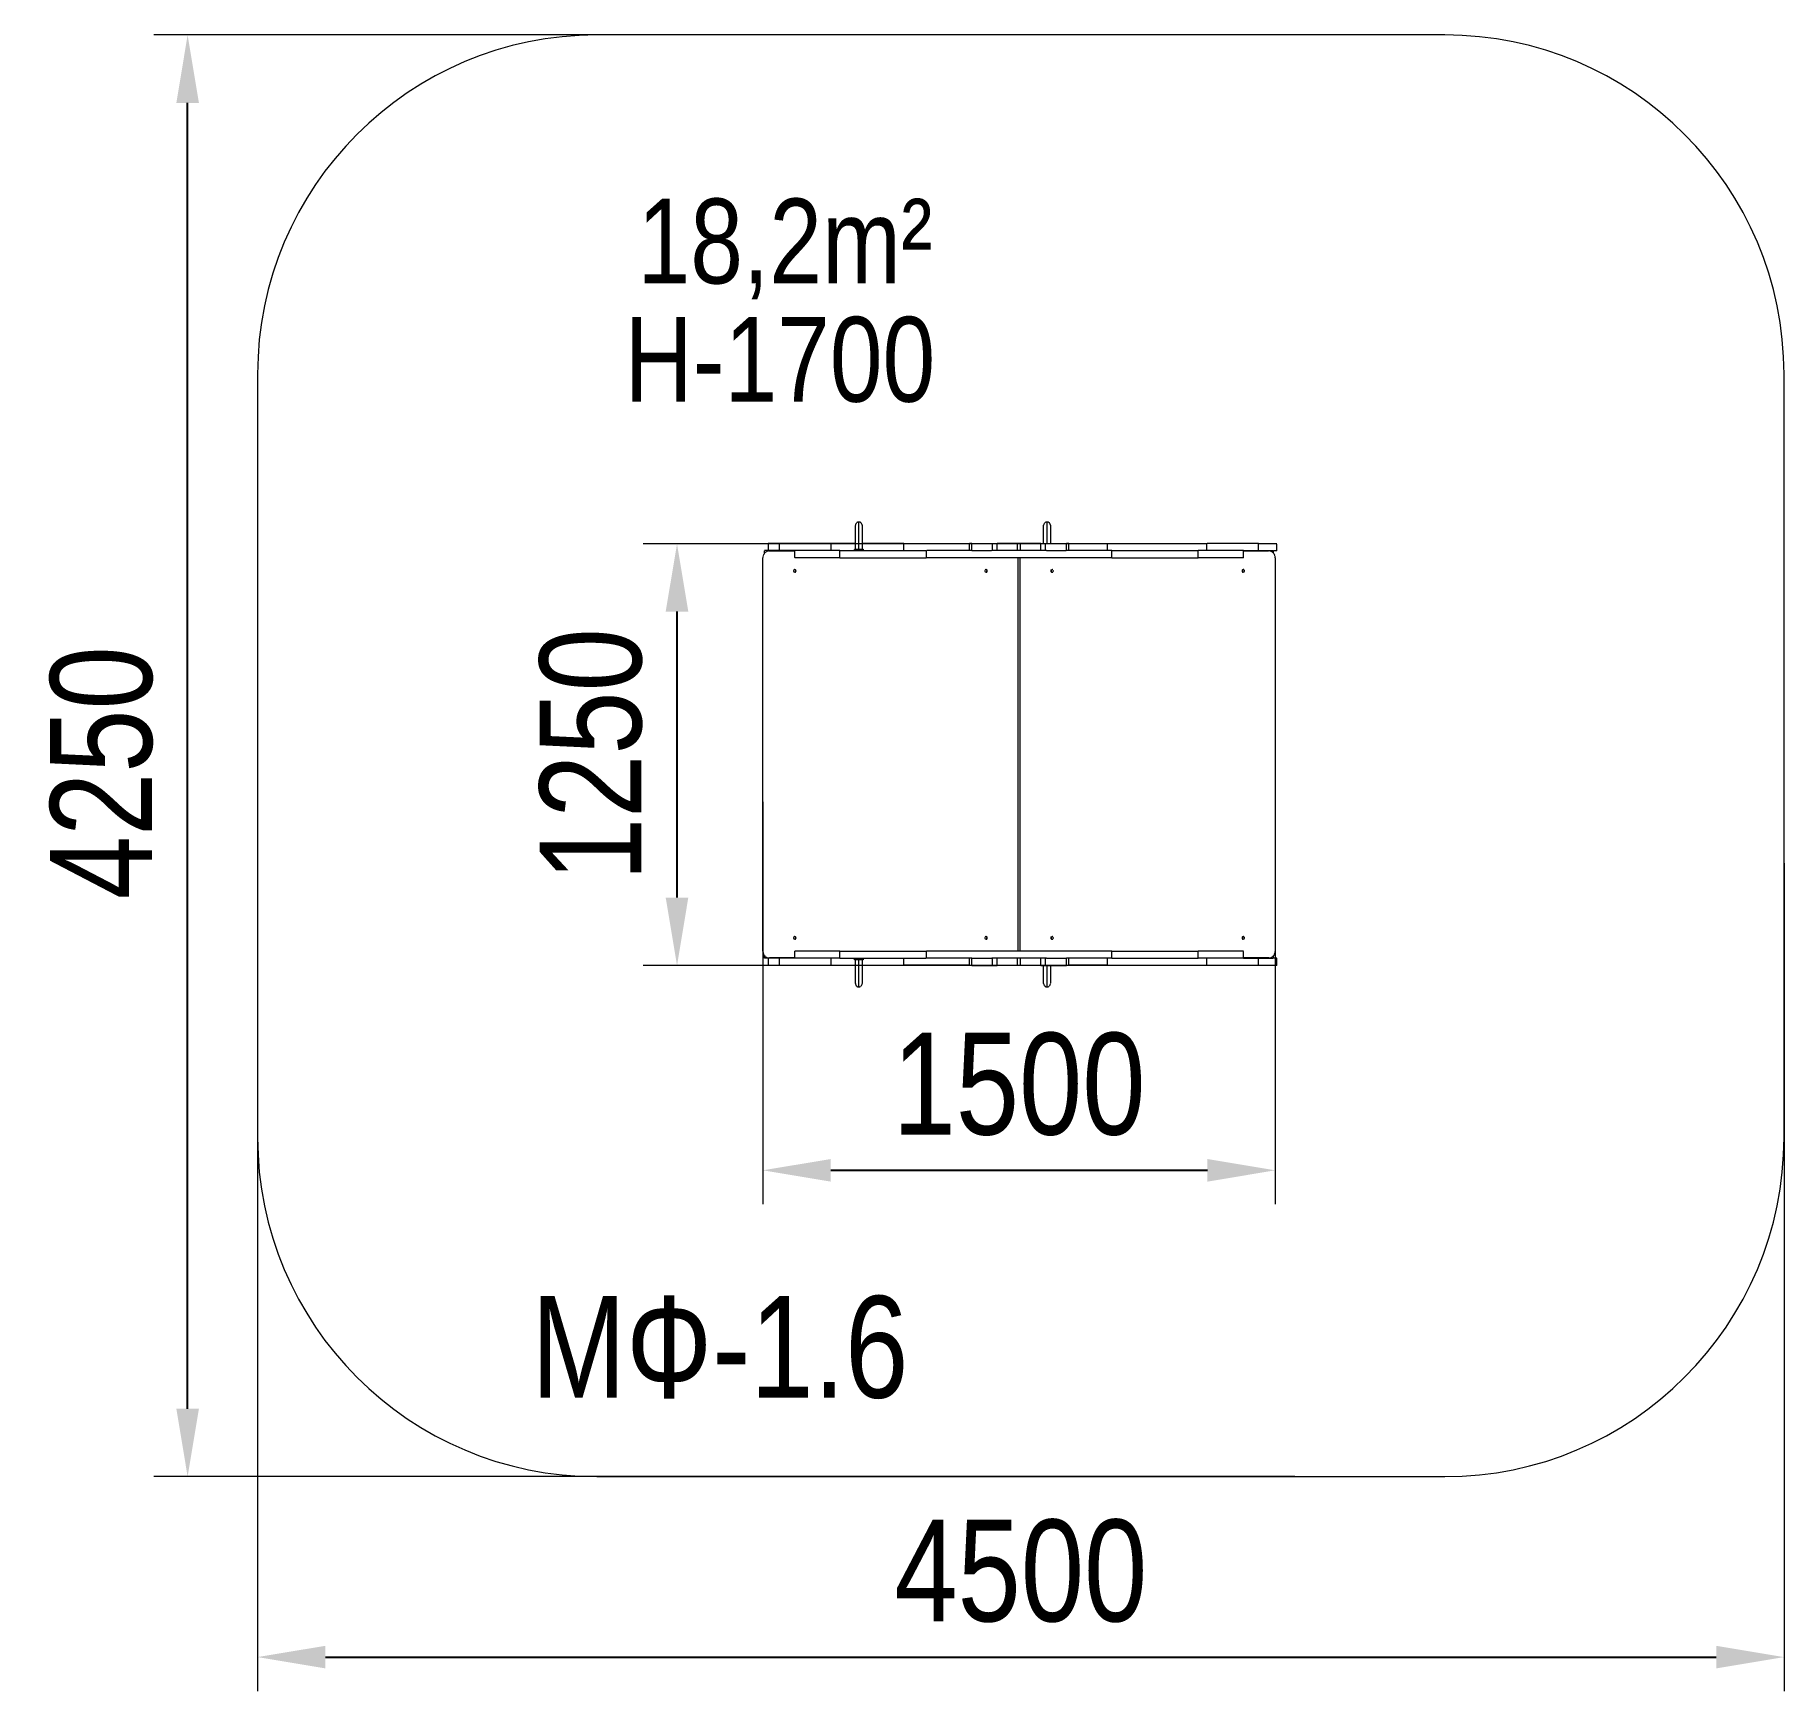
# Model space of a CAD drawing. Header units: millimetres. Extents: x -2494 to 2662, y -2603 to 2279.
import ezdxf

# ---------------------------------------------------------------- set-up
doc = ezdxf.new("R2010")
doc.units = ezdxf.units.MM
doc.linetypes.add('HIDDEN', pattern=[1.905, 1.27, -0.635])
for name, color, linetype in [('DIKOM_АРТИКУЛ', 7, 'Continuous'), ('DIKOM_ЗОНА', 90, 'Continuous'), ('DIKOM_ОБЪЕКТ', 7, 'Continuous'), ('DIKOM_РАЗМЕР_ЗОНА', 7, 'Continuous'), ('DIKOM_РАЗМЕР_ОБЪЕКТА', 7, 'Continuous')]:
    doc.layers.add(name, color=color, linetype=linetype)
doc.styles.add('style1', font='arialbd.ttf', dxfattribs={"width": 0.8})
doc.dimstyles.new('1-50', dxfattribs={"dimtxt": 300, "dimasz": 200, "dimexe": 100, "dimexo": 0, "dimgap": 100, "dimtad": 1, "dimtoh": 1, "dimtxsty": 'style1', "dimcen": 200, "dimclrd": 7, "dimclre": 7, "dimclrt": 7, "dimadec": 1, "dimazin": 2, "dimtfac": 1, "dimtmove": 0, "dimatfit": 2, "dimfxl": 0, "dimlwd": 25, "dimlwe": 18, "dimarcsym": 0})

# ---------------------------------------------------------------- blocks, each defined once
blk = doc.blocks.new('*D0')
at = {"layer": 'Defpoints', "color": 0, "transparency": 16777216}
for p in [(-348.5, 17.4), (1161.8, 17.4), (1161.8, -1068.4)]:
    blk.add_point(p, dxfattribs=at)
at = {"layer": 'DIKOM_РАЗМЕР_ОБЪЕКТА', "color": 7, "lineweight": 18, "transparency": 16777216}
for p, q in [((-348.5, 17.4), (-348.5, -1168.4)), ((1161.8, 17.4), (1161.8, -1168.4))]:
    blk.add_line(p, q, dxfattribs=at)
at = {"layer": 'DIKOM_РАЗМЕР_ОБЪЕКТА', "color": 7, "lineweight": 25, "transparency": 16777216}
blk.add_line((-148.5, -1068.4), (961.8, -1068.4), dxfattribs=at)
at = {"layer": 'DIKOM_РАЗМЕР_ОБЪЕКТА', "color": 7, "transparency": 16777216}
for points in [[(-148.5, -1035.1), (-148.5, -1101.8), (-348.5, -1068.4)], [(961.8, -1035.1), (961.8, -1101.8), (1161.8, -1068.4)]]:
    blk.add_solid(points, dxfattribs=at)
at = {"layer": 'DIKOM_РАЗМЕР_ОБЪЕКТА', "color": 7, "transparency": 16777216, "insert": (406.6, -815.2), "char_height": 300, "attachment_point": 5, "style": 'style1'}
blk.add_mtext('{\\fArial|b0|i0|c204|p34;1500}', dxfattribs=at)
blk = doc.blocks.new('*D1')
at = {"layer": 'Defpoints', "color": 0, "transparency": 16777216}
for p in [(-601.7, 778.5), (763.9, 778.5), (763.9, -464.5)]:
    blk.add_point(p, dxfattribs=at)
at = {"layer": 'DIKOM_РАЗМЕР_ОБЪЕКТА', "color": 7, "lineweight": 18, "transparency": 16777216}
for p, q in [((763.9, 778.5), (-701.7, 778.5)), ((763.9, -464.5), (-701.7, -464.5))]:
    blk.add_line(p, q, dxfattribs=at)
at = {"layer": 'DIKOM_РАЗМЕР_ОБЪЕКТА', "color": 7, "lineweight": 25, "transparency": 16777216}
blk.add_line((-601.7, -264.5), (-601.7, 578.5), dxfattribs=at)
at = {"layer": 'DIKOM_РАЗМЕР_ОБЪЕКТА', "color": 7, "transparency": 16777216}
for points in [[(-635.1, 578.5), (-568.4, 578.5), (-601.7, 778.5)], [(-635.1, -264.5), (-568.4, -264.5), (-601.7, -464.5)]]:
    blk.add_solid(points, dxfattribs=at)
at = {"layer": 'DIKOM_РАЗМЕР_ОБЪЕКТА', "color": 7, "transparency": 16777216, "insert": (-854.9, 157), "char_height": 300, "attachment_point": 5, "rotation": 90, "style": 'style1'}
blk.add_mtext('{\\fArial|b0|i0|c204|p34;1250}', dxfattribs=at)
blk = doc.blocks.new('*D2')
at = {"layer": 'Defpoints', "color": 0, "transparency": 16777216}
for p in [(-1838.2, -163.2), (2661.8, -163.2), (2661.8, -2503.4)]:
    blk.add_point(p, dxfattribs=at)
at = {"layer": 'DIKOM_РАЗМЕР_ЗОНА', "color": 7, "lineweight": 18, "transparency": 16777216}
for p, q in [((-1838.2, -163.2), (-1838.2, -2603.4)), ((2661.8, -163.2), (2661.8, -2603.4))]:
    blk.add_line(p, q, dxfattribs=at)
at = {"layer": 'DIKOM_РАЗМЕР_ЗОНА', "color": 7, "lineweight": 25, "transparency": 16777216}
blk.add_line((-1638.2, -2503.4), (2461.8, -2503.4), dxfattribs=at)
at = {"layer": 'DIKOM_РАЗМЕР_ЗОНА', "color": 7, "transparency": 16777216}
for points in [[(-1638.2, -2470.1), (-1638.2, -2536.8), (-1838.2, -2503.4)], [(2461.8, -2470.1), (2461.8, -2536.8), (2661.8, -2503.4)]]:
    blk.add_solid(points, dxfattribs=at)
at = {"layer": 'DIKOM_РАЗМЕР_ЗОНА', "color": 7, "transparency": 16777216, "insert": (411.8, -2250.2), "char_height": 300, "attachment_point": 5, "style": 'style1'}
blk.add_mtext('{\\fArial|b0|i0|c204|p34;4500}', dxfattribs=at)
blk = doc.blocks.new('*D3')
at = {"layer": 'Defpoints', "color": 0, "transparency": 16777216}
for p in [(-2044.4, 2278.5), (1219.7, 2278.5), (1219.7, -1971.5)]:
    blk.add_point(p, dxfattribs=at)
at = {"layer": 'DIKOM_РАЗМЕР_ЗОНА', "color": 7, "lineweight": 18, "transparency": 16777216}
for p, q in [((1219.7, 2278.5), (-2144.4, 2278.5)), ((1219.7, -1971.5), (-2144.4, -1971.5))]:
    blk.add_line(p, q, dxfattribs=at)
at = {"layer": 'DIKOM_РАЗМЕР_ЗОНА', "color": 7, "lineweight": 25, "transparency": 16777216}
blk.add_line((-2044.4, -1771.5), (-2044.4, 2078.5), dxfattribs=at)
at = {"layer": 'DIKOM_РАЗМЕР_ЗОНА', "color": 7, "transparency": 16777216}
for points in [[(-2077.7, 2078.5), (-2011.1, 2078.5), (-2044.4, 2278.5)], [(-2077.7, -1771.5), (-2011.1, -1771.5), (-2044.4, -1971.5)]]:
    blk.add_solid(points, dxfattribs=at)
at = {"layer": 'DIKOM_РАЗМЕР_ЗОНА', "color": 7, "transparency": 16777216, "insert": (-2297.6, 103.7), "char_height": 300, "attachment_point": 5, "rotation": 90, "style": 'style1'}
blk.add_mtext('{\\fArial|b0|i0|c204|p34;4250}', dxfattribs=at)

msp = doc.modelspace()

# ---------------------------------------------------------------- linework, layer by layer
at = {"layer": 'DIKOM_ЗОНА', "color": 3, "lineweight": 15}
msp.add_lwpolyline([(1661.763, -1971.455, 0.41421356), (2661.763, -971.455), (2661.763, 1278.545, 0.41421356), (1661.763, 2278.545), (-838.237, 2278.545, 0.41421356), (-1838.237, 1278.545), (-1838.237, -971.455, 0.41421356), (-838.237, -1971.455)], format="xyb", close=True, dxfattribs=at)
at = {"layer": 'DIKOM_ОБЪЕКТ', "color": 7, "linetype": 'HIDDEN', "lineweight": 15}
for p, q in [((-75.867, 762.545), (-75.867, 833.045)), ((-75.867, 762.545), (-75.867, 832.045)), ((-65.367, 842.545), (-66.367, 842.545)), ((-66.367, 842.545), (-66.367, 762.545)), ((-65.367, 762.545), (-65.367, 842.545)), ((-55.867, 833.045), (-55.867, 762.545)), ((-55.867, 832.045), (-55.867, 762.545)), ((479.133, 779.545), (479.133, 833.045)), ((479.133, 779.545), (479.133, 832.045)), ((489.633, 842.545), (488.633, 842.545)), ((488.633, 842.545), (488.633, 779.545)), ((489.633, 779.545), (489.633, 842.545)), ((499.133, 833.045), (499.133, 779.545)), ((499.133, 832.045), (499.133, 779.545)), ((-333.367, 779.545), (-333.367, 758.545)), ((-299.546, 779.545), (-333.367, 779.545)), ((-299.546, 758.545), (-299.546, 779.545)), ((-147.188, 779.545), (-299.546, 779.545)), ((-147.188, 758.545), (-147.188, 779.545)), ((-75.867, 779.545), (-147.188, 779.545)), ((66.633, 779.545), (-55.867, 779.545)), ((66.633, 758.545), (66.633, 779.545)), ((66.633, 758.545), (66.633, 778.545)), ((259.488, 778.545), (66.633, 778.545)), ((259.488, 779.545), (259.488, 758.545)), ((267.138, 779.545), (259.488, 779.545)), ((267.138, 758.545), (267.138, 779.545)), ((267.138, 779.545), (328.222, 779.545)), ((328.222, 758.545), (328.222, 779.545)), ((328.222, 779.545), (341.958, 779.545)), ((341.958, 758.545), (341.958, 779.545)), ((402.415, 779.545), (341.958, 779.545)), ((402.415, 758.545), (402.415, 779.545)), ((410.851, 779.545), (402.415, 779.545)), ((410.851, 758.545), (410.851, 779.545)), ((471.308, 779.545), (410.851, 779.545)), ((471.308, 758.545), (471.308, 779.545)), ((471.308, 779.545), (485.044, 779.545)), ((485.044, 758.545), (485.044, 779.545)), ((485.044, 779.545), (546.128, 779.545)), ((546.128, 758.545), (546.128, 779.545)), ((553.778, 779.545), (546.128, 779.545)), ((553.778, 758.545), (553.778, 779.545)), ((666.633, 778.545), (553.778, 778.545)), ((666.633, 778.545), (666.633, 758.545)), ((960.454, 778.545), (666.633, 778.545)), ((960.454, 758.545), (960.454, 779.545)), ((1112.812, 779.545), (960.454, 779.545)), ((1112.812, 758.545), (1112.812, 779.545)), ((1166.633, 778.545), (1112.812, 778.545)), ((1166.633, 757.545), (1166.633, 778.545)), ((-348.497, -422.455), (-348.497, 737.545)), ((-343.367, 751.277), (-343.367, 758.545)), ((-255.428, 758.545), (-343.367, 758.545)), ((-329.703, 757.545), (-255.428, 757.545)), ((-255.428, 758.545), (-255.428, 737.545)), ((-121.655, 758.545), (-255.428, 758.545)), ((-121.655, 737.545), (-255.428, 737.545)), ((-121.655, 737.545), (-121.655, 758.545)), ((-121.655, 758.545), (133.492, 758.545)), ((-121.655, 737.545), (133.492, 737.545)), ((-78.633, 758.545), (-78.633, 762.545)), ((-78.633, 762.545), (-78.367, 762.545)), ((-78.367, 758.545), (-78.367, 762.545)), ((-78.367, 762.545), (-75.367, 762.545)), ((-75.367, 762.545), (-75.367, 758.545)), ((-75.367, 762.545), (-56.367, 762.545)), ((-56.367, 758.545), (-56.367, 762.545)), ((-56.367, 762.545), (-53.367, 762.545)), ((-53.367, 762.545), (-53.367, 758.545)), ((133.492, 737.545), (133.492, 758.545)), ((259.488, 758.545), (133.492, 758.545)), ((679.774, 737.545), (133.492, 737.545)), ((267.138, 758.545), (259.488, 758.545)), ((267.138, 758.545), (325.828, 758.545)), ((342.93, 758.545), (325.828, 758.545)), ((402.415, 758.545), (342.93, 758.545)), ((410.851, 758.545), (402.415, 758.545)), ((403.257, 737.545), (403.257, -422.455)), ((410.009, -422.455), (410.009, 737.545)), ((470.336, 758.545), (410.851, 758.545)), ((487.438, 758.545), (470.336, 758.545)), ((487.438, 758.545), (546.128, 758.545)), ((553.778, 758.545), (546.128, 758.545)), ((679.774, 758.545), (553.778, 758.545)), ((679.774, 737.545), (679.774, 758.545)), ((679.774, 758.545), (934.921, 758.545)), ((679.774, 737.545), (934.921, 737.545)), ((934.921, 737.545), (934.921, 758.545)), ((1068.694, 758.545), (934.921, 758.545)), ((1068.694, 737.545), (934.921, 737.545)), ((1068.694, 737.545), (1068.694, 758.545)), ((1068.694, 758.545), (1156.633, 758.545)), ((1068.694, 757.545), (1142.969, 757.545)), ((1156.633, 751.277), (1156.633, 758.545)), ((1166.633, 757.545), (1156.633, 757.545)), ((1161.763, 737.545), (1161.763, -422.455)), ((-343.367, -443.455), (-343.367, -436.187)), ((-255.428, -443.455), (-343.367, -443.455)), ((-333.367, -443.455), (-333.367, -464.455)), ((-255.428, -442.455), (-329.703, -442.455)), ((-299.546, -464.455), (-299.546, -443.455)), ((-255.428, -422.455), (-255.428, -443.455)), ((-121.655, -422.455), (-255.428, -422.455)), ((-121.655, -443.455), (-255.428, -443.455)), ((-147.188, -464.455), (-147.188, -443.455)), ((-121.655, -443.455), (-121.655, -422.455)), ((-121.655, -422.455), (133.492, -422.455)), ((-121.655, -443.455), (133.492, -443.455)), ((-78.367, -447.455), (-78.367, -443.455)), ((-75.367, -447.455), (-78.367, -447.455)), ((-75.867, -517.955), (-75.867, -447.455)), ((-75.867, -516.955), (-75.867, -447.455)), ((-75.367, -443.455), (-75.367, -447.455)), ((-56.367, -447.455), (-75.367, -447.455)), ((-66.367, -447.455), (-66.367, -527.455)), ((-65.367, -527.455), (-65.367, -447.455)), ((-56.367, -447.455), (-56.367, -443.455)), ((-53.367, -447.455), (-56.367, -447.455)), ((-55.867, -447.455), (-55.867, -517.955)), ((-55.867, -447.455), (-55.867, -516.955)), ((-53.367, -443.455), (-53.367, -447.455)), ((-53.101, -447.455), (-53.367, -447.455)), ((-53.101, -443.455), (-53.101, -447.455)), ((66.633, -464.455), (66.633, -443.455)), ((66.633, -463.455), (66.633, -443.455)), ((259.488, -463.455), (66.633, -463.455)), ((133.492, -443.455), (133.492, -422.455)), ((679.774, -422.455), (133.492, -422.455)), ((259.488, -443.455), (133.492, -443.455)), ((259.488, -443.455), (259.488, -464.455)), ((267.138, -443.455), (259.488, -443.455)), ((267.138, -464.455), (267.138, -443.455)), ((267.138, -443.455), (325.828, -443.455)), ((342.93, -443.455), (325.828, -443.455)), ((328.222, -464.455), (328.222, -443.455)), ((341.958, -464.455), (341.958, -443.455)), ((402.415, -443.455), (342.93, -443.455)), ((402.415, -464.455), (402.415, -443.455)), ((410.851, -443.455), (402.415, -443.455)), ((410.851, -464.455), (410.851, -443.455)), ((470.336, -443.455), (410.851, -443.455)), ((487.438, -443.455), (470.336, -443.455)), ((471.308, -464.455), (471.308, -443.455)), ((485.044, -464.455), (485.044, -443.455)), ((487.438, -443.455), (546.128, -443.455)), ((546.128, -464.455), (546.128, -443.455)), ((553.778, -443.455), (546.128, -443.455)), ((553.778, -464.455), (553.778, -443.455)), ((679.774, -443.455), (553.778, -443.455)), ((666.633, -463.455), (553.778, -463.455)), ((666.633, -443.455), (666.633, -464.455)), ((679.774, -443.455), (679.774, -422.455)), ((679.774, -422.455), (934.921, -422.455)), ((679.774, -443.455), (934.921, -443.455)), ((934.921, -443.455), (934.921, -422.455)), ((1068.694, -422.455), (934.921, -422.455)), ((1068.694, -443.455), (934.921, -443.455)), ((960.454, -464.455), (960.454, -443.455)), ((1068.694, -443.455), (1068.694, -422.455)), ((1142.969, -442.455), (1068.694, -442.455)), ((1068.694, -443.455), (1156.633, -443.455)), ((1112.812, -464.455), (1112.812, -443.455)), ((1156.633, -443.455), (1156.633, -436.187)), ((1166.633, -443.455), (1156.633, -443.455)), ((1166.633, -464.455), (1166.633, -443.455)), ((-299.546, -464.455), (-333.367, -464.455)), ((-147.188, -464.455), (-299.546, -464.455)), ((-75.867, -464.455), (-147.188, -464.455)), ((66.633, -464.455), (-55.867, -464.455)), ((267.138, -464.455), (259.488, -464.455)), ((267.138, -464.455), (328.222, -464.455)), ((328.222, -464.455), (341.958, -464.455)), ((402.415, -464.455), (341.958, -464.455)), ((410.851, -464.455), (402.415, -464.455)), ((471.308, -464.455), (410.851, -464.455)), ((471.308, -464.455), (485.044, -464.455)), ((479.133, -517.955), (479.133, -464.455)), ((479.133, -516.955), (479.133, -464.455)), ((485.044, -464.455), (546.128, -464.455)), ((488.633, -464.455), (488.633, -527.455)), ((489.633, -527.455), (489.633, -464.455)), ((499.133, -464.455), (499.133, -517.955)), ((499.133, -464.455), (499.133, -516.955)), ((553.778, -464.455), (546.128, -464.455)), ((960.454, -464.455), (666.633, -464.455)), ((1112.812, -464.455), (960.454, -464.455)), ((1166.633, -464.455), (1112.812, -464.455)), ((-66.367, -527.455), (-65.367, -527.455)), ((488.633, -527.455), (489.633, -527.455))]:
    msp.add_line(p, q, dxfattribs=at)
at = {"layer": 'DIKOM_ОБЪЕКТ', "color": 7, "linetype": 'HIDDEN', "lineweight": 15, "flags": 128}
for points in [[(-329.703, 757.545), (-332.378, 757.342), (-334.998, 756.735), (-337.511, 755.738), (-339.864, 754.37), (-342.011, 752.66), (-343.907, 750.642), (-345.514, 748.358), (-346.799, 745.853), (-347.736, 743.18), (-348.306, 740.391), (-348.497, 737.545)], [(1161.763, 737.545), (1161.572, 740.391), (1161.002, 743.18), (1160.065, 745.853), (1158.78, 748.358), (1157.173, 750.642), (1155.277, 752.66), (1153.13, 754.37), (1150.777, 755.738), (1148.264, 756.735), (1145.644, 757.342), (1142.969, 757.545)], [(-250.769, 698.545), (-250.936, 699.724), (-251.422, 700.798), (-252.184, 701.672), (-253.155, 702.269), (-254.247, 702.534), (-255.364, 702.445), (-256.407, 702.009), (-257.283, 701.266), (-257.915, 700.281), (-258.245, 699.141), (-258.245, 697.949), (-257.915, 696.81), (-257.283, 695.824), (-256.407, 695.081), (-255.364, 694.645), (-254.247, 694.556), (-253.155, 694.822), (-252.184, 695.418), (-251.422, 696.292), (-250.936, 697.366), (-250.769, 698.545)], [(313.046, 698.545), (312.879, 699.724), (312.393, 700.798), (311.631, 701.672), (310.661, 702.269), (309.568, 702.534), (308.451, 702.445), (307.408, 702.009), (306.532, 701.266), (305.901, 700.281), (305.571, 699.141), (305.571, 697.949), (305.901, 696.81), (306.532, 695.824), (307.408, 695.081), (308.451, 694.645), (309.568, 694.556), (310.661, 694.822), (311.631, 695.418), (312.393, 696.292), (312.879, 697.366), (313.046, 698.545)], [(500.22, 698.545), (500.387, 697.366), (500.873, 696.292), (501.635, 695.418), (502.605, 694.822), (503.698, 694.556), (504.815, 694.645), (505.858, 695.081), (506.734, 695.824), (507.365, 696.81), (507.695, 697.949), (507.695, 699.141), (507.365, 700.281), (506.734, 701.266), (505.858, 702.009), (504.815, 702.445), (503.698, 702.534), (502.605, 702.269), (501.635, 701.672), (500.873, 700.798), (500.387, 699.724), (500.22, 698.545)], [(1064.035, 698.545), (1064.202, 697.366), (1064.688, 696.292), (1065.451, 695.418), (1066.421, 694.822), (1067.513, 694.556), (1068.63, 694.645), (1069.673, 695.081), (1070.549, 695.824), (1071.181, 696.81), (1071.511, 697.949), (1071.511, 699.141), (1071.181, 700.281), (1070.549, 701.266), (1069.673, 702.009), (1068.63, 702.445), (1067.513, 702.534), (1066.421, 702.269), (1065.451, 701.672), (1064.688, 700.798), (1064.202, 699.724), (1064.035, 698.545)], [(-250.769, -383.455), (-250.936, -382.276), (-251.422, -381.202), (-252.184, -380.328), (-253.155, -379.731), (-254.247, -379.466), (-255.364, -379.555), (-256.407, -379.991), (-257.283, -380.734), (-257.915, -381.719), (-258.245, -382.859), (-258.245, -384.051), (-257.915, -385.19), (-257.283, -386.176), (-256.407, -386.919), (-255.364, -387.355), (-254.247, -387.444), (-253.155, -387.178), (-252.184, -386.582), (-251.422, -385.708), (-250.936, -384.634), (-250.769, -383.455)], [(313.046, -383.455), (312.879, -382.276), (312.393, -381.202), (311.631, -380.328), (310.661, -379.731), (309.568, -379.466), (308.451, -379.555), (307.408, -379.991), (306.532, -380.734), (305.901, -381.719), (305.571, -382.859), (305.571, -384.051), (305.901, -385.19), (306.532, -386.176), (307.408, -386.919), (308.451, -387.355), (309.568, -387.444), (310.661, -387.178), (311.631, -386.582), (312.393, -385.708), (312.879, -384.634), (313.046, -383.455)], [(500.22, -383.455), (500.387, -384.634), (500.873, -385.708), (501.635, -386.582), (502.605, -387.178), (503.698, -387.444), (504.815, -387.355), (505.858, -386.919), (506.734, -386.176), (507.365, -385.19), (507.695, -384.051), (507.695, -382.859), (507.365, -381.719), (506.734, -380.734), (505.858, -379.991), (504.815, -379.555), (503.698, -379.466), (502.605, -379.731), (501.635, -380.328), (500.873, -381.202), (500.387, -382.276), (500.22, -383.455)], [(1064.035, -383.455), (1064.202, -384.634), (1064.688, -385.708), (1065.451, -386.582), (1066.421, -387.178), (1067.513, -387.444), (1068.63, -387.355), (1069.673, -386.919), (1070.549, -386.176), (1071.181, -385.19), (1071.511, -384.051), (1071.511, -382.859), (1071.181, -381.719), (1070.549, -380.734), (1069.673, -379.991), (1068.63, -379.555), (1067.513, -379.466), (1066.421, -379.731), (1065.451, -380.328), (1064.688, -381.202), (1064.202, -382.276), (1064.035, -383.455)], [(-348.497, -422.455), (-348.306, -425.301), (-347.736, -428.089), (-346.799, -430.763), (-345.514, -433.268), (-343.907, -435.552), (-342.011, -437.57), (-339.864, -439.28), (-337.511, -440.647), (-334.998, -441.645), (-332.378, -442.251), (-329.703, -442.455)], [(1142.969, -442.455), (1145.644, -442.251), (1148.264, -441.645), (1150.777, -440.647), (1153.13, -439.28), (1155.277, -437.57), (1157.173, -435.552), (1158.78, -433.268), (1160.065, -430.763), (1161.002, -428.089), (1161.572, -425.301), (1161.763, -422.455)]]:
    msp.add_lwpolyline(points, dxfattribs=at)
at = {"layer": 'DIKOM_ОБЪЕКТ', "color": 7, "linetype": 'HIDDEN', "lineweight": 15}
for centre, radius, start, end in [((-66.367, 833.045), 9.5, 90, 180), ((-65.367, 833.045), 9.5, 0, 90), ((488.633, 833.045), 9.5, 90, 180), ((489.633, 833.045), 9.5, 0, 90), ((-248.975, 698.546), 4.181, 135.608262, 224.391738), ((-247.873, 698.545), 4.633, 145.502959, 214.497041), ((314.84, 698.546), 4.181, 135.608262, 224.391738), ((315.943, 698.545), 4.633, 145.499553, 214.500447), ((497.323, 698.545), 4.633, 325.499538, 34.500462), ((498.426, 698.544), 4.181, 315.608262, 44.391738), ((1061.139, 698.545), 4.633, 325.502939, 34.497061), ((1062.241, 698.544), 4.181, 315.608262, 44.391738), ((-248.975, -383.454), 4.181, 135.608262, 224.391738), ((-247.873, -383.455), 4.633, 145.502955, 214.497045), ((314.84, -383.454), 4.181, 135.608262, 224.391738), ((315.943, -383.455), 4.633, 145.499547, 214.500453), ((497.323, -383.455), 4.633, 325.499547, 34.500453), ((498.426, -383.456), 4.181, 315.608262, 44.391738), ((1061.139, -383.455), 4.633, 325.502954, 34.497046), ((1062.241, -383.456), 4.181, 315.608262, 44.391738), ((-66.367, -517.955), 9.5, 180, 270), ((-65.367, -517.955), 9.5, 270, 0), ((488.633, -517.955), 9.5, 180, 270), ((489.633, -517.955), 9.5, 270, 0)]:
    msp.add_arc(centre, radius, start, end, dxfattribs=at)

# ---------------------------------------------------------------- texts
at = {"layer": 'DIKOM_АРТИКУЛ', "insert": (-1031.49, -1438.831), "char_height": 300, "attachment_point": 1, "style": 'style1'}
msp.add_mtext_dynamic_manual_height_columns('{\\fArial|b0|i0|c204|p34;MФ-1.6}', width=1213.94476, gutter_width=20, heights=[0], dxfattribs=at)
at = {"layer": 'DIKOM_РАЗМЕР_ОБЪЕКТА', "insert": (-717.937, 1796.031), "char_height": 250, "attachment_point": 1, "style": 'style1'}
msp.add_mtext_dynamic_manual_height_columns('{\\fArial|b0|i0|c204|p34;18,2m²}', width=1076.19524, gutter_width=20, heights=[0], dxfattribs=at)
at = {"layer": 'DIKOM_РАЗМЕР_ОБЪЕКТА', "insert": (-756.704, 1447.508), "char_height": 250, "width": 1815.48254, "attachment_point": 1, "style": 'style1'}
msp.add_mtext('{\\fArial|b0|i0|c204|p34;H-1700}', dxfattribs=at)

# ---------------------------------------------------------------- dimensions: what is measured, and where the dimension line sits
at = {"layer": 'DIKOM_РАЗМЕР_ЗОНА'}
dim = msp.add_linear_dim(base=(-2044.396, 2278.545), p1=(1219.728, -1971.455), p2=(1219.728, 2278.545), angle=90, text='{\\fArial|b0|i0|c204|p34;<>}', dimstyle='1-50', dxfattribs=at)
dim.commit()
dim.dimension.update_dxf_attribs({"geometry": '*D3', "text_midpoint": (-2044.396, 103.75), "dimtype": 160})
dim = msp.add_linear_dim(base=(2661.763, -2503.421), p1=(-1838.237, -163.163), p2=(2661.763, -163.163), text='{\\fArial|b0|i0|c204|p34;<>}', dimstyle='1-50', dxfattribs=at)
dim.commit()
dim.dimension.update_dxf_attribs({"geometry": '*D2', "text_midpoint": (411.763, -2503.421), "dimtype": 160})
at = {"layer": 'DIKOM_РАЗМЕР_ОБЪЕКТА'}
dim = msp.add_linear_dim(base=(-601.737, 778.545), p1=(763.918, -464.455), p2=(763.918, 778.545), angle=90, text='{\\fArial|b0|i0|c204|p34;1250}', dimstyle='1-50', dxfattribs=at)
dim.commit()
dim.dimension.update_dxf_attribs({"geometry": '*D1', "text_midpoint": (-601.737, 157.045), "dimtype": 160})
dim = msp.add_linear_dim(base=(1161.763, -1068.418), p1=(-348.497, 17.443), p2=(1161.763, 17.443), text='{\\fArial|b0|i0|c204|p34;1500}', dimstyle='1-50', dxfattribs=at)
dim.commit()
dim.dimension.update_dxf_attribs({"geometry": '*D0', "text_midpoint": (406.633, -1068.418), "dimtype": 160})

doc.saveas('drawing.dxf')
